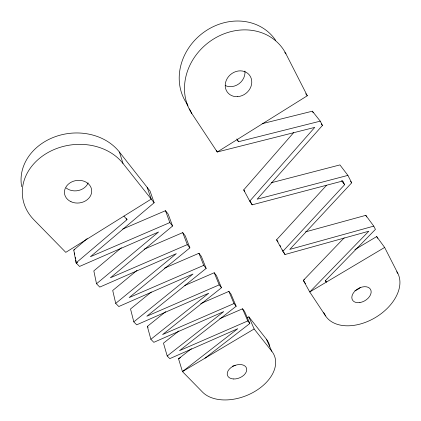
<?xml version="1.0" encoding="UTF-8"?>
<svg xmlns="http://www.w3.org/2000/svg" width="421" height="421" viewBox="0 0 421 421"><rect width="100%" height="100%" fill="white"/><g stroke="black" fill="none" stroke-linecap="round" stroke-linejoin="round"><path stroke-width="0.63" d="M354.85 249.611L376.7 236.57L384.631 247.443L397.829 273.334A41.963 27.707 -30.8 0 1 375.143 317.692A41.963 27.707 -30.8 0 1 325.591 315.945L309.756 291.979L368.817 231.218L284.996 254.516L282.88 251.311L344.625 184.708L342.694 180.993L252.163 204.832L249.732 201.149L243.712 189.908L293.679 132.615M249.732 201.149L314.776 127.379L217.252 151.997L191.797 113.481L189.434 108.844M262.178 123.679L312.366 111.191L320.26 121.153L322.444 125.442L257.157 199.191L347.899 175.383L351.693 182.825L289.753 249.406L373.764 226.124L375.427 229.382L325.412 280.681L326.322 282.128L325.354 280.491M282.88 251.311L276.597 239.812L326.612 185.24M344.183 237.854L303.33 280.381L309.756 291.979L384.631 247.443M247.164 317.834L248.848 316.829L266.393 339.173L271.824 351.288A40.826 26.57 -22 0 1 254.684 391.541A40.826 26.57 -22 0 1 202.543 392.114L182.451 371.585L237.77 328.706L169.784 358.639L167.205 356.003L223.756 311.593L153.823 342.331L150.865 339.305L208.721 293.227L136.693 324.828L133.804 321.87L192.997 274.029L118.785 306.525L115.717 303.388L176.315 253.653L99.772 287.096L96.514 283.765L158.57 231.987L79.553 266.435L76.08 262.888L73.764 250.069L87.189 238.596M126.632 218.462L126.984 219.673L76.08 262.888L77.375 262.33L76.375 263.188L75.796 259.983M21.66 186.635A53.541 44.847 -6.9 0 1 55.567 136.578A53.541 44.847 -6.9 0 1 119.411 152.028L150.018 190.992L154.144 202.759L90.399 256.736L169.847 222.577L172.578 226.024L110.376 277.792L187.313 244.627L189.876 247.864L129.152 297.584L203.738 265.351L206.153 268.398L146.84 316.224L219.204 284.875L221.483 287.748L162.59 334.553L234.002 303.546L236.149 306.256L179.504 350.651L247.785 320.944L249.816 323.507L204.969 358.203M121.395 247.732L93.83 270.887L96.514 283.765M137.025 270.393L112.717 290.485L115.717 303.388M151.35 292.006L130.526 308.961L133.804 321.87M150.865 339.305L147.345 326.412L165.706 311.677M178.851 330.974L163.469 343.147L167.205 356.003M271.824 351.288L254.147 328.975L182.451 371.585L178.53 358.776L191.434 348.699M284.764 52.457L285.98 53.899L307.314 95.762L217.252 151.997L216.357 150.286M304.446 279.712L303.33 280.381L305.483 283.643M178.53 358.776L180.741 357.461M219.799 318.671L242.533 308.793L244.548 311.356L249.816 323.507M184.772 285.491L214.226 272.75L216.478 275.618L221.483 287.748M200.738 303.599L228.871 291.4L230.997 294.105L236.149 306.256M144.15 249.227L182.714 232.624L185.245 235.849L189.876 247.864M164.516 268.13L198.933 253.274L201.317 256.315L206.153 268.398M73.764 250.069L74.612 249.706M122.711 229.056L165.485 210.689L168.174 214.115L172.578 226.024M305.541 231.876L365.807 215.341L373.764 226.124M271.319 182.735L339.931 164.916L347.899 175.383M237.139 139.577L238.475 141.719L320.26 121.153M147.345 326.412L148.176 327.28M123.948 216.094L126.984 219.673M305.667 93.725L307.314 95.762M119.411 152.028L123.016 163.474L154.144 202.759M321.26 123.937L322.444 125.442M350.556 181.319L351.693 182.825M342.094 180.746L343.662 182.856M341.642 180.683L344.625 184.708M396.703 271.771L397.829 273.334M187.198 104.14L186.477 103.05L187.955 105.95M243.712 189.908L244.748 191.476M276.597 239.812L278.002 241.943M236.855 138.925L238.475 141.719M323.738 312.624L325.591 315.945M279.96 245.306L280.591 246.459M282.48 249.911L283.107 251.063M283.738 252.211L284.996 254.516M250.053 200.891L252.163 204.832M312.366 111.191L313.182 112.781M365.807 215.341L366.638 216.962M376.7 236.57L377.579 238.291M248.848 316.829L254.147 328.975M242.533 308.793L247.785 320.944M228.871 291.4L234.002 303.546M214.226 272.75L219.204 284.875M198.933 253.274L203.738 265.351M182.714 232.624L187.313 244.627M165.485 210.689L169.847 222.577M147.15 187.345L151.234 199.086L65.781 252.363L33.891 219.773A54.819 45.373 -7.8 0 1 45.363 154.107A54.819 45.373 -7.8 0 1 123.016 163.474M74.522 252.932L74.754 254.216M75.333 257.42L75.564 258.699M235.307 365.217A10.015 6.636 -22 0 1 232.371 366.207M266.393 339.173A40.09 26.57 -22 0 1 269.772 346.204M88.157 182.872A13.367 11.188 -7 0 1 66.123 187.945M360.344 287.49A10.288 6.915 -30.9 0 1 354.914 290.695M191.797 113.481A55.914 48.778 -39.1 0 1 213.047 39.337A55.914 48.778 -39.1 0 1 285.98 53.899M186.14 102.524A54.572 48.136 -40 0 1 204.769 31.591A54.572 48.136 -40 0 1 275.692 40.39M244.917 71.049A13.625 12.009 -39.9 0 1 238.954 83.784A13.625 12.009 -39.9 0 1 225.214 85.537M233.487 378.979A10.199 6.636 -22 0 0 246.627 368.549A10.199 6.636 -22 0 0 230.803 367.733A10.199 6.636 -22 0 0 233.487 378.979M70.975 201.701A13.688 11.32 -7.9 0 0 91.715 191.376A13.688 11.32 -7.9 0 0 71.523 182.019A13.688 11.32 -7.9 0 0 70.975 201.701M359.913 302.546A10.483 6.92 -30.8 0 0 370.559 289.422A10.483 6.92 -30.8 0 0 354.019 292.106A10.483 6.92 -30.8 0 0 359.913 302.546M237.77 96.625A13.961 12.167 -39 0 0 250.348 76.443A13.961 12.167 -39 0 0 227.377 78.211A13.961 12.167 -39 0 0 237.77 96.625"/></g></svg>
